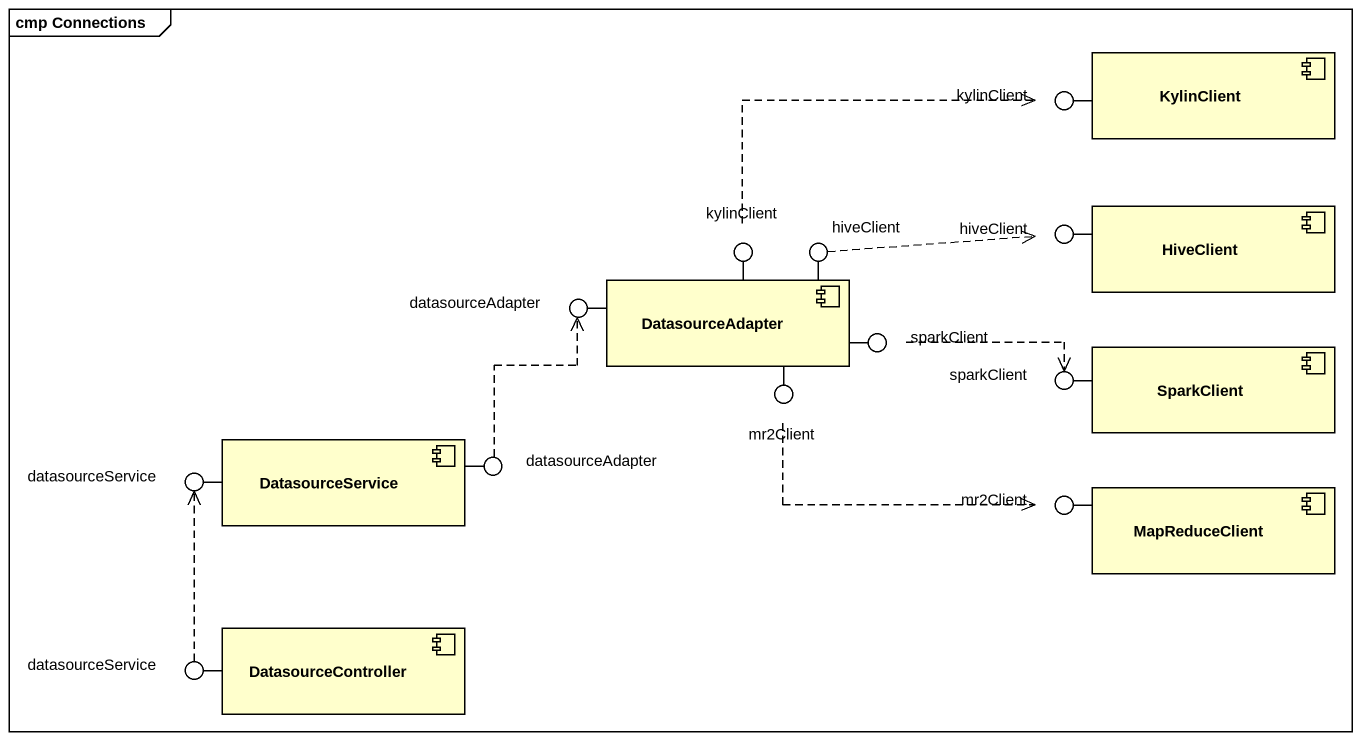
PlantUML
@startuml
mainframe cmp Connections
() kylinClient
component KylinClient
() "kylinClient" as kylinClient_2
() hiveClient
() "hiveClient" as hiveClient_2
component HiveClient
() datasourceAdapter
component DatasourceAdapter
() mr2Client
() sparkClient
() "sparkClient" as sparkClient_2
component SparkClient
() datasourceService
component DatasourceService
() "datasourceAdapter" as datasourceAdapter_2
() "mr2Client" as mr2Client_2
component MapReduceClient
component DatasourceController
() "datasourceService" as datasourceService_2
KylinClient -left- kylinClient
DatasourceAdapter -up- kylinClient_2
DatasourceAdapter -up- hiveClient
HiveClient -left- hiveClient_2
DatasourceAdapter -left- datasourceAdapter
DatasourceAdapter -- mr2Client
DatasourceAdapter -right- sparkClient
SparkClient -left- sparkClient_2
DatasourceService -left- datasourceService
DatasourceService -right- datasourceAdapter_2
MapReduceClient -left- mr2Client_2
DatasourceController -left- datasourceService_2
kylinClient_2 .right.> kylinClient
hiveClient .right.> hiveClient_2
mr2Client .right.> mr2Client_2
sparkClient .right.> sparkClient_2
datasourceAdapter_2 .up.> datasourceAdapter
datasourceService_2 .up.> datasourceService
@enduml
